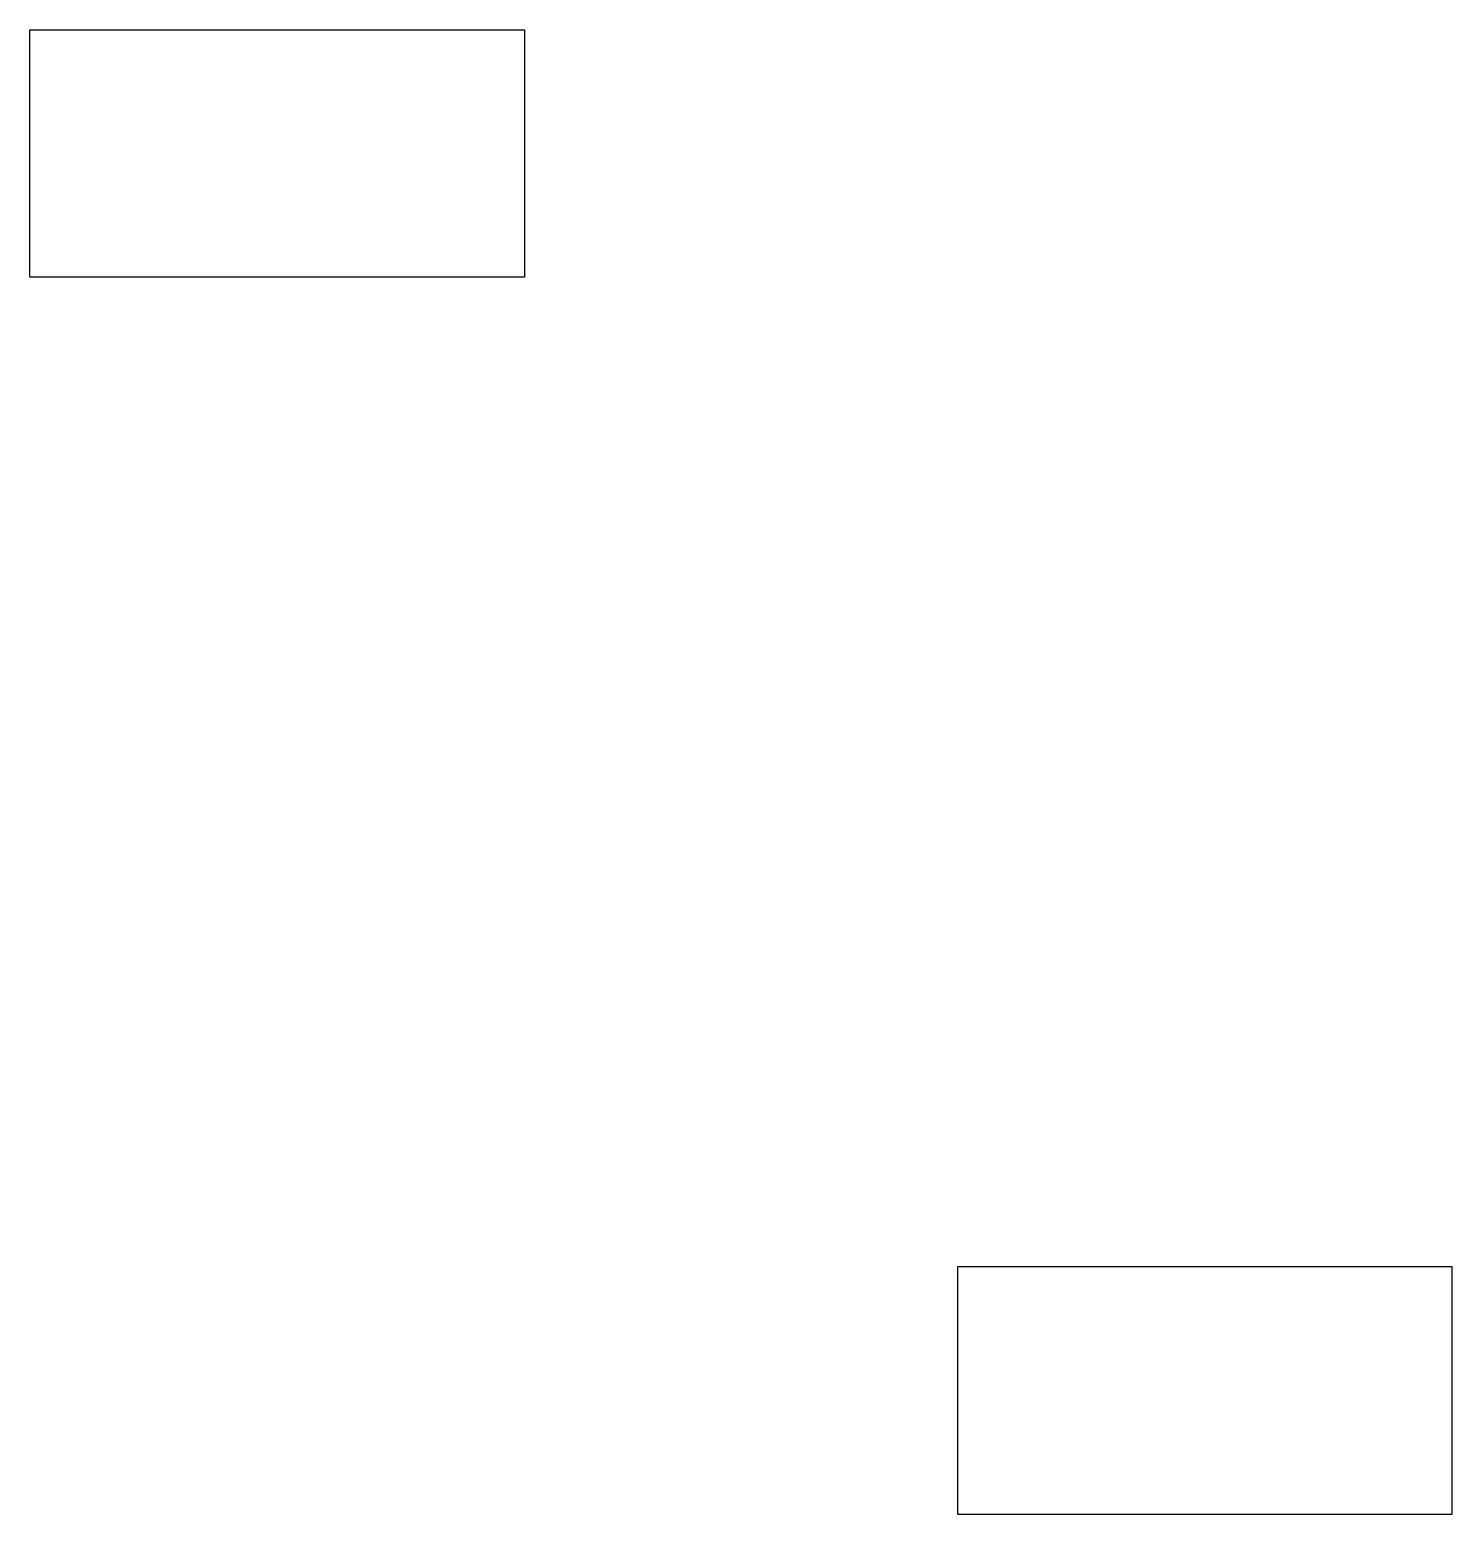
# Model space of a CAD drawing. Header units: millimetres. Extents: x -5 to 6.5, y -6 to 6.
import ezdxf

# ---------------------------------------------------------------- set-up
doc = ezdxf.new("R2010")
doc.units = ezdxf.units.MM
doc.layers.get('0').update_dxf_attribs({"linetype": 'CONTINUOUS'})

msp = doc.modelspace()

# ---------------------------------------------------------------- linework, layer by layer
for points in [[(-1, 4), (-5, 4), (-5, 6), (-1, 6)], [(2.5, -6), (6.5, -6), (6.5, -4), (2.5, -4)]]:
    msp.add_lwpolyline(points, close=True)

doc.saveas('drawing.dxf')
